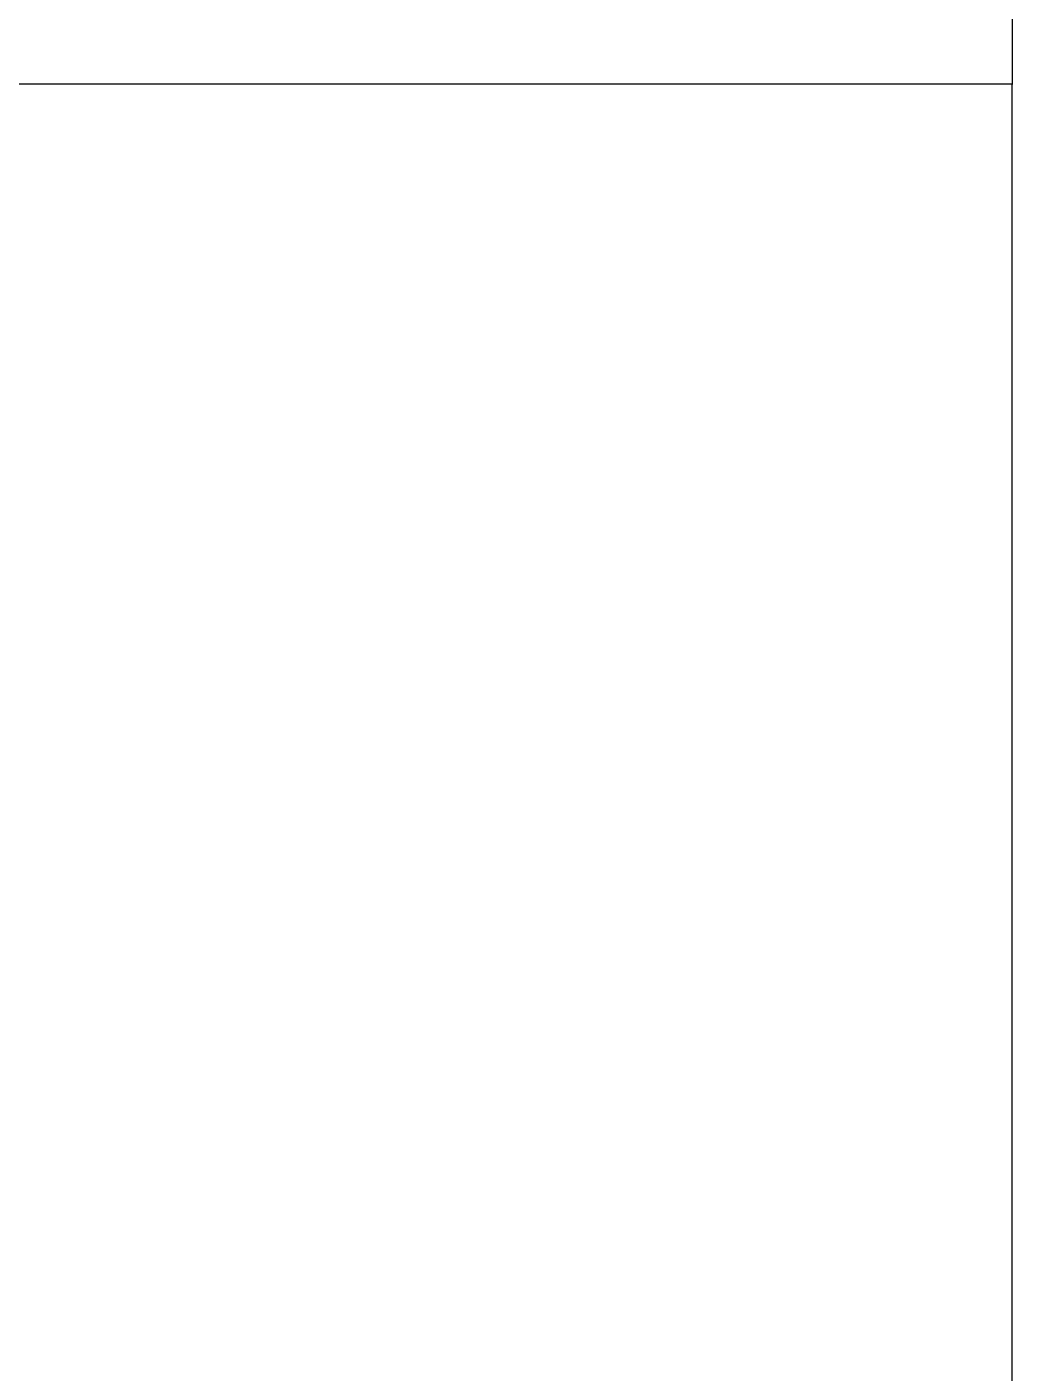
# Model space of a CAD drawing. Extents: x 8 to 293, y -214 to 82.
# Drawn here: x 165.83 to 182.98, y -105.46 to -82.02 of the extents above; entities that cross this region are included whole.
import ezdxf

# ---------------------------------------------------------------- set-up
doc = ezdxf.new("R2010")
doc.units = 0
doc.layers.get('0').update_dxf_attribs({"linetype": 'CONTINUOUS'})

msp = doc.modelspace()

# ---------------------------------------------------------------- linework, layer by layer
at = {"color": 7, "linetype": 'CONTINUOUS'}
for p, q in [((182.976, -74.519), (182.976, -83.019)), ((182.976, -83.019), (147.976, -83.019)), ((182.976, -83.019), (147.976, -83.019)), ((182.976, -108.019), (182.976, -83.019))]:
    msp.add_line(p, q, dxfattribs=at)
msp.add_point((182.976, -83.019), dxfattribs=at)

doc.saveas('drawing.dxf')
